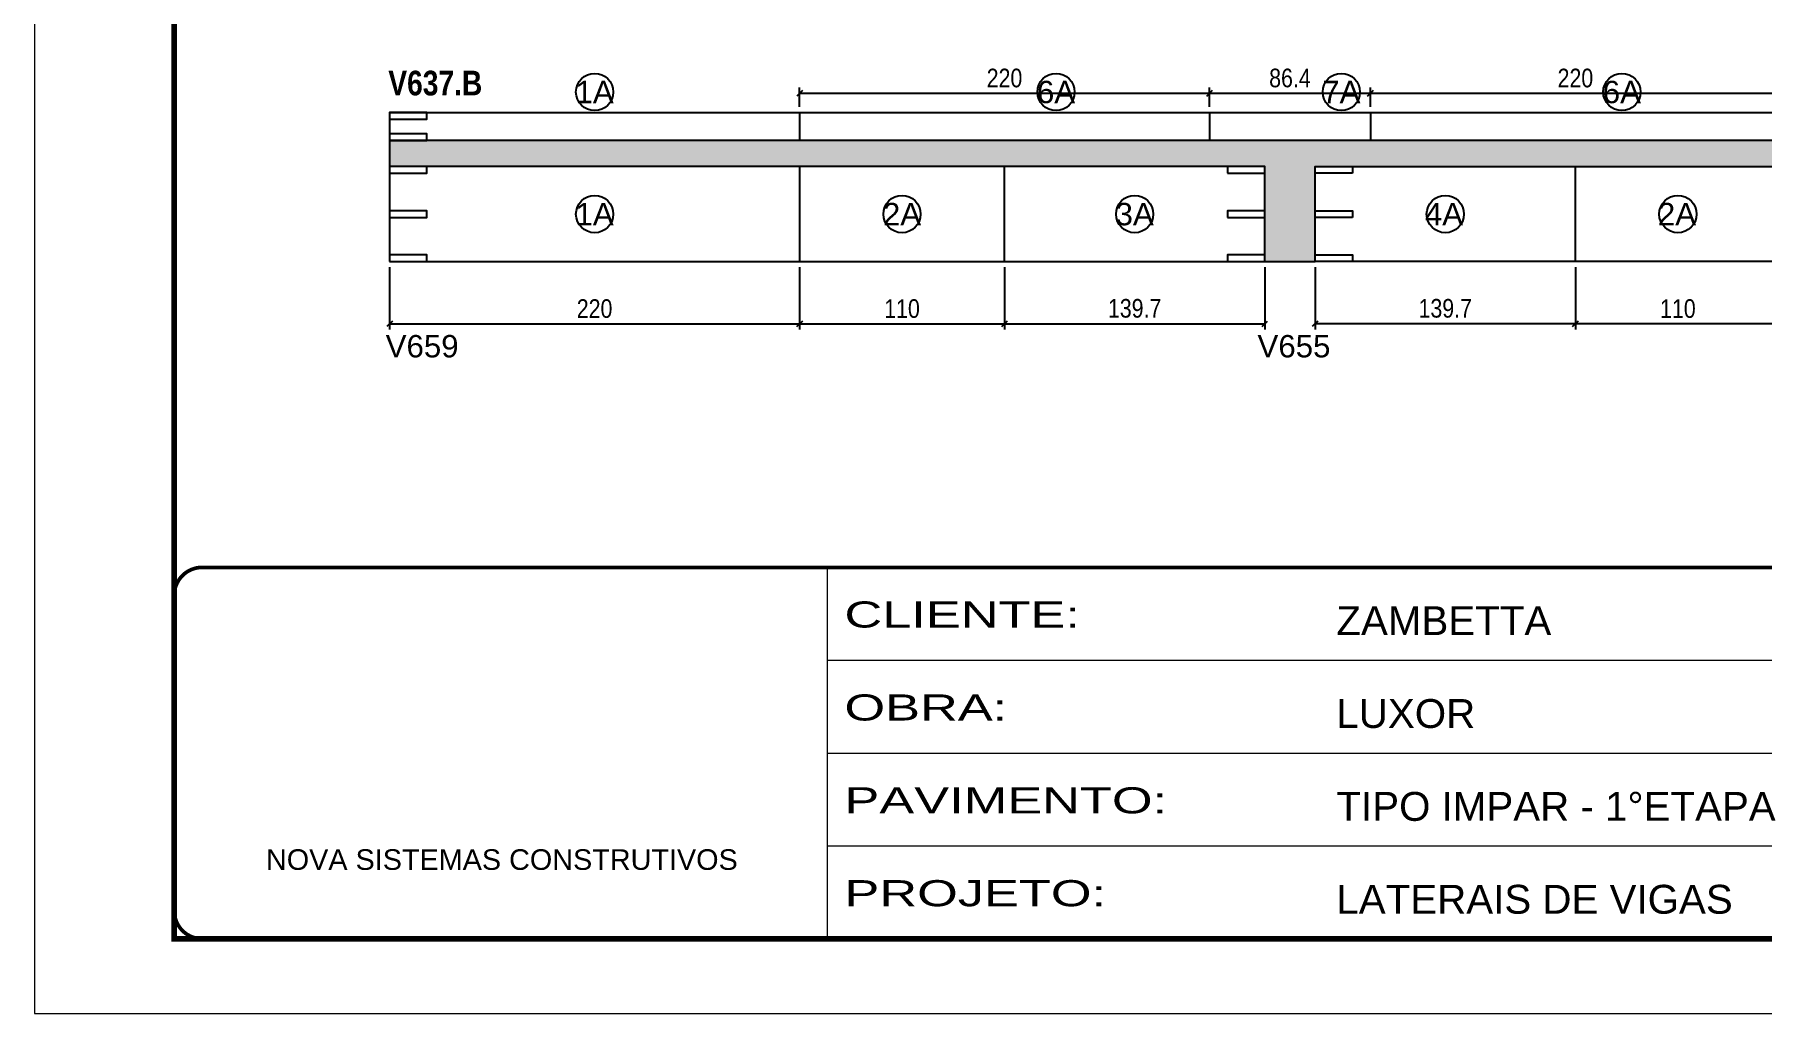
# Model space of a CAD drawing. Extents: x 3309 to 9563, y -2522 to 14608.
# Drawn here: x 6493 to 7420, y 6666 to 7191 of the extents above; entities that cross this region are included whole.
import ezdxf
from ezdxf.enums import TextEntityAlignment as Align

# ---------------------------------------------------------------- set-up
doc = ezdxf.new("R2010")
doc.units = 0
doc.header["$PDMODE"] = 35
doc.header["$PDSIZE"] = -10
doc.linetypes.add('CONTINUO', pattern=[0])
doc.linetypes.add('DASHED', pattern=[0.75, 0.5, -0.25])
for name, color, linetype in [('5', 5, 'Continuous'), ('COTA', 241, 'Continuous'), ('NOMENCLATURA', 7, 'Continuous'), ('Painéis', 200, 'Continuous'), ('Romaneio', 10, 'Continuous')]:
    doc.layers.add(name, color=color, linetype=linetype)
doc.layers.add('Folhas', color=255, linetype='Continuous', lineweight=9)
doc.layers.add('SARRAFO DE PRESSAO', color=251, linetype='DASHED', lineweight=9)
doc.styles.add('ARIAL', font='arial.ttf')
doc.styles.add('COTA TECNICA', font='techl___.ttf', dxfattribs={"height": 10})
doc.styles.get("Standard").update_dxf_attribs({"font": 'arial.ttf'})
doc.styles.add('TECNICA', font='techb___.ttf', dxfattribs={"height": 10})
doc.styles.add('Tecnologia', font='')
doc.styles.get('Tecnologia').set_extended_font_data('Forgotten Futurist')
doc.dimstyles.new('PAINEL', dxfattribs={"dimtxt": 10, "dimasz": 3, "dimexe": 3, "dimexo": 3, "dimgap": 3, "dimtad": 1, "dimdec": 1, "dimzin": 12, "dimdsep": 46, "dimtxsty": 'COTA TECNICA', "dimblk1": 'OBLIQUE', "dimblk2": 'OBLIQUE', "dimsah": 1, "dimcen": 0.9, "dimclrd": 4, "dimclre": 4, "dimclrt": 240, "dimadec": 1, "dimazin": 3, "dimtfac": 1, "dimtdec": 1, "dimtmove": 0, "dimatfit": 3, "dimfxl": 1, "dimtolj": 1, "dimtzin": 12, "dimarcsym": 0})

# ---------------------------------------------------------------- blocks, each defined once
blk = doc.blocks.new('9999999999')
at = {"color": 30, "linetype": 'CONTINUO'}
for p, q in [((98564.56, 34230.21), (98564.56, 34429.45)), ((98564.56, 34379.64), (99583.98, 34379.64)), ((98564.56, 34329.83), (99487.98, 34329.83)), ((98564.56, 34280.02), (99487.98, 34280.02))]:
    blk.add_line(p, q, dxfattribs=at)
at = {"color": 30, "linetype": 'CONTINUO', "const_width": 2}
blk.add_lwpolyline([(99583.98, 34230.21), (99583.98, 34414.45, 0.414214), (99568.98, 34429.45), (98228.98, 34429.45, 0.414214), (98213.98, 34414.45), (98213.98, 34245.21, 0.414214), (98228.98, 34230.21), (99583.98, 34230.21)], format="xyb", dxfattribs=at)
at = {"layer": 'Folhas'}
blk.add_lwpolyline([(98138.98, 34190.21), (99623.98, 34190.21), (99623.98, 35240.21), (98138.98, 35240.21)], close=True, dxfattribs=at)
at = {"layer": 'Folhas', "color": 30, "const_width": 3}
blk.add_lwpolyline([(98213.98, 34230.21), (99583.98, 34230.21), (99583.98, 35200.21), (98213.98, 35200.21)], close=True, dxfattribs=at)
at = {"color": 7, "linetype": 'Continuous', "ltscale": 5, "style": 'ARIAL'}
for s, height, p in [('ZAMBETTA', 15.483, (98837.68, 34393.13)), ('LUXOR', 15.483, (98837.68, 34343.32)), ('TIPO IMPAR - 1°ETAPA', 15.4829, (98837.68, 34293.51)), ('NOVA SISTEMAS CONSTRUTIVOS', 11.0592, (98263.19, 34267.21)), ('LATERAIS DE VIGAS', 15.4829, (98837.68, 34243.7))]:
    blk.add_text(s, height=height, dxfattribs=at).set_placement(p)
at = {"layer": 'Folhas', "color": 7, "style": 'Tecnologia', "width": 1.5}
for s, p in [('CLIENTE:', (98573.65, 34397.17)), ('OBRA:', (98573.65, 34347.31)), ('PAVIMENTO:', (98573.65, 34297.5)), ('PROJETO:', (98573.65, 34247.69))]:
    blk.add_text(s, height=14, dxfattribs=at).set_placement(p)
blk = doc.blocks.new('_Oblique')
at = {"color": 0, "linetype": 'ByBlock', "lineweight": -2}
blk.add_line((-0.5, -0.5), (0.5, 0.5), dxfattribs=at)
blk = doc.blocks.new('*D3112')
at = {"layer": 'COTA', "color": 4, "lineweight": -2, "transparency": 16777216}
for p, q in [((6683.45, 7066.62), (6683.45, 7033.28)), ((6903.45, 7066.62), (6903.45, 7033.28)), ((6683.45, 7036.28), (6903.45, 7036.28))]:
    blk.add_line(p, q, dxfattribs=at)
at = {"layer": 'Defpoints', "color": 0, "transparency": 16777216}
for p in [(6683.45, 7069.62), (6903.45, 7069.62), (6903.45, 7036.28)]:
    blk.add_point(p, dxfattribs=at)
at = {"layer": 'COTA', "color": 4, "lineweight": -2, "transparency": 16777216, "xscale": 3, "yscale": 3, "zscale": 3, "rotation": 180}
blk.add_blockref('_Oblique', (6683.45, 7036.28), dxfattribs=at)
at = {"layer": 'COTA', "color": 4, "lineweight": -2, "transparency": 16777216, "xscale": 3, "yscale": 3, "zscale": 3}
blk.add_blockref('_Oblique', (6903.45, 7036.28), dxfattribs=at)
at = {"layer": 'COTA', "color": 240, "transparency": 16777216, "insert": (6793.45, 7044.38), "char_height": 10, "attachment_point": 5, "style": 'COTA TECNICA'}
blk.add_mtext('\\A1;220', dxfattribs=at)
blk = doc.blocks.new('*D3113')
at = {"layer": 'COTA', "color": 4, "lineweight": -2, "transparency": 16777216}
for p, q in [((7013.45, 7066.62), (7013.45, 7033.28)), ((7153.15, 7066.62), (7153.15, 7033.28)), ((7013.45, 7036.28), (7153.15, 7036.28))]:
    blk.add_line(p, q, dxfattribs=at)
at = {"layer": 'Defpoints', "color": 0, "transparency": 16777216}
for p in [(7013.45, 7069.62), (7153.15, 7069.62), (7153.15, 7036.28)]:
    blk.add_point(p, dxfattribs=at)
at = {"layer": 'COTA', "color": 4, "lineweight": -2, "transparency": 16777216, "xscale": 3, "yscale": 3, "zscale": 3, "rotation": 180}
blk.add_blockref('_Oblique', (7013.45, 7036.28), dxfattribs=at)
at = {"layer": 'COTA', "color": 4, "lineweight": -2, "transparency": 16777216, "xscale": 3, "yscale": 3, "zscale": 3}
blk.add_blockref('_Oblique', (7153.15, 7036.28), dxfattribs=at)
at = {"layer": 'COTA', "color": 240, "transparency": 16777216, "insert": (7083.3, 7044.53), "char_height": 10, "attachment_point": 5, "style": 'COTA TECNICA'}
blk.add_mtext('\\A1;139.7', dxfattribs=at)
blk = doc.blocks.new('*D3114')
at = {"layer": 'COTA', "color": 4, "lineweight": -2, "transparency": 16777216}
for p, q in [((6903.45, 7066.62), (6903.45, 7033.28)), ((7013.45, 7066.62), (7013.45, 7033.28)), ((6903.45, 7036.28), (7013.45, 7036.28))]:
    blk.add_line(p, q, dxfattribs=at)
at = {"layer": 'Defpoints', "color": 0, "transparency": 16777216}
for p in [(6903.45, 7069.62), (7013.45, 7069.62), (7013.45, 7036.28)]:
    blk.add_point(p, dxfattribs=at)
at = {"layer": 'COTA', "color": 4, "lineweight": -2, "transparency": 16777216, "xscale": 3, "yscale": 3, "zscale": 3, "rotation": 180}
blk.add_blockref('_Oblique', (6903.45, 7036.28), dxfattribs=at)
at = {"layer": 'COTA', "color": 4, "lineweight": -2, "transparency": 16777216, "xscale": 3, "yscale": 3, "zscale": 3}
blk.add_blockref('_Oblique', (7013.45, 7036.28), dxfattribs=at)
at = {"layer": 'COTA', "color": 240, "transparency": 16777216, "insert": (6958.45, 7044.38), "char_height": 10, "attachment_point": 5, "style": 'COTA TECNICA'}
blk.add_mtext('\\A1;110', dxfattribs=at)
blk = doc.blocks.new('*D3116')
at = {"layer": 'COTA', "color": 4, "lineweight": -2, "transparency": 16777216}
for p, q in [((7180.15, 7066.62), (7180.15, 7033.28)), ((7319.85, 7066.62), (7319.85, 7033.28)), ((7319.85, 7036.28), (7180.15, 7036.28))]:
    blk.add_line(p, q, dxfattribs=at)
at = {"layer": 'Defpoints', "color": 0, "transparency": 16777216}
for p in [(7180.15, 7069.62), (7319.85, 7069.62), (7180.15, 7036.28)]:
    blk.add_point(p, dxfattribs=at)
at = {"layer": 'COTA', "color": 4, "lineweight": -2, "transparency": 16777216, "xscale": 3, "yscale": 3, "zscale": 3, "rotation": 180}
blk.add_blockref('_Oblique', (7180.15, 7036.28), dxfattribs=at)
at = {"layer": 'COTA', "color": 4, "lineweight": -2, "transparency": 16777216, "xscale": 3, "yscale": 3, "zscale": 3}
blk.add_blockref('_Oblique', (7319.85, 7036.28), dxfattribs=at)
at = {"layer": 'COTA', "color": 240, "transparency": 16777216, "insert": (7250, 7044.53), "char_height": 10, "attachment_point": 5, "style": 'COTA TECNICA'}
blk.add_mtext('\\A1;139.7', dxfattribs=at)
blk = doc.blocks.new('*D3117')
at = {"layer": 'COTA', "color": 4, "lineweight": -2, "transparency": 16777216}
for p, q in [((7319.85, 7066.62), (7319.85, 7033.28)), ((7429.85, 7066.62), (7429.85, 7033.28)), ((7429.85, 7036.28), (7319.85, 7036.28))]:
    blk.add_line(p, q, dxfattribs=at)
at = {"layer": 'Defpoints', "color": 0, "transparency": 16777216}
for p in [(7319.85, 7069.62), (7429.85, 7069.62), (7319.85, 7036.28)]:
    blk.add_point(p, dxfattribs=at)
at = {"layer": 'COTA', "color": 4, "lineweight": -2, "transparency": 16777216, "xscale": 3, "yscale": 3, "zscale": 3, "rotation": 180}
blk.add_blockref('_Oblique', (7319.85, 7036.28), dxfattribs=at)
at = {"layer": 'COTA', "color": 4, "lineweight": -2, "transparency": 16777216, "xscale": 3, "yscale": 3, "zscale": 3}
blk.add_blockref('_Oblique', (7429.85, 7036.28), dxfattribs=at)
at = {"layer": 'COTA', "color": 240, "transparency": 16777216, "insert": (7374.85, 7044.38), "char_height": 10, "attachment_point": 5, "style": 'COTA TECNICA'}
blk.add_mtext('\\A1;110', dxfattribs=at)
blk = doc.blocks.new('*D3122')
at = {"layer": 'COTA', "color": 4, "lineweight": -2, "transparency": 16777216}
for p, q in [((6903.45, 7152.62), (6903.45, 7162.94)), ((6903.45, 7159.94), (7123.45, 7159.94)), ((7123.45, 7152.62), (7123.45, 7162.94))]:
    blk.add_line(p, q, dxfattribs=at)
at = {"layer": 'Defpoints', "color": 0, "transparency": 16777216}
for p in [(7123.45, 7159.94), (6903.45, 7149.62), (7123.45, 7149.62)]:
    blk.add_point(p, dxfattribs=at)
at = {"layer": 'COTA', "color": 4, "lineweight": -2, "transparency": 16777216, "xscale": 3, "yscale": 3, "zscale": 3, "rotation": 180}
blk.add_blockref('_Oblique', (6903.45, 7159.94), dxfattribs=at)
at = {"layer": 'COTA', "color": 4, "lineweight": -2, "transparency": 16777216, "xscale": 3, "yscale": 3, "zscale": 3}
blk.add_blockref('_Oblique', (7123.45, 7159.94), dxfattribs=at)
at = {"layer": 'COTA', "color": 240, "transparency": 16777216, "insert": (7013.45, 7168.04), "char_height": 10, "attachment_point": 5, "style": 'COTA TECNICA'}
blk.add_mtext('\\A1;220', dxfattribs=at)
blk = doc.blocks.new('*D3123')
at = {"layer": 'COTA', "color": 4, "lineweight": -2, "transparency": 16777216}
for p, q in [((7123.45, 7152.62), (7123.45, 7162.94)), ((7123.45, 7159.94), (7209.85, 7159.94)), ((7209.85, 7152.62), (7209.85, 7162.94))]:
    blk.add_line(p, q, dxfattribs=at)
at = {"layer": 'Defpoints', "color": 0, "transparency": 16777216}
for p in [(7209.85, 7159.94), (7123.45, 7149.62), (7209.85, 7149.62)]:
    blk.add_point(p, dxfattribs=at)
at = {"layer": 'COTA', "color": 4, "lineweight": -2, "transparency": 16777216, "xscale": 3, "yscale": 3, "zscale": 3, "rotation": 180}
blk.add_blockref('_Oblique', (7123.45, 7159.94), dxfattribs=at)
at = {"layer": 'COTA', "color": 4, "lineweight": -2, "transparency": 16777216, "xscale": 3, "yscale": 3, "zscale": 3}
blk.add_blockref('_Oblique', (7209.85, 7159.94), dxfattribs=at)
at = {"layer": 'COTA', "color": 240, "transparency": 16777216, "insert": (7166.65, 7168.06), "char_height": 10, "attachment_point": 5, "style": 'COTA TECNICA'}
blk.add_mtext('\\A1;86.4', dxfattribs=at)
blk = doc.blocks.new('*D3124')
at = {"layer": 'COTA', "color": 4, "lineweight": -2, "transparency": 16777216}
for p, q in [((7209.85, 7152.62), (7209.85, 7162.94)), ((7209.85, 7159.94), (7429.85, 7159.94)), ((7429.85, 7152.62), (7429.85, 7162.94))]:
    blk.add_line(p, q, dxfattribs=at)
at = {"layer": 'Defpoints', "color": 0, "transparency": 16777216}
for p in [(7429.85, 7159.94), (7209.85, 7149.62), (7429.85, 7149.62)]:
    blk.add_point(p, dxfattribs=at)
at = {"layer": 'COTA', "color": 4, "lineweight": -2, "transparency": 16777216, "xscale": 3, "yscale": 3, "zscale": 3, "rotation": 180}
blk.add_blockref('_Oblique', (7209.85, 7159.94), dxfattribs=at)
at = {"layer": 'COTA', "color": 4, "lineweight": -2, "transparency": 16777216, "xscale": 3, "yscale": 3, "zscale": 3}
blk.add_blockref('_Oblique', (7429.85, 7159.94), dxfattribs=at)
at = {"layer": 'COTA', "color": 240, "transparency": 16777216, "insert": (7319.85, 7168.04), "char_height": 10, "attachment_point": 5, "style": 'COTA TECNICA'}
blk.add_mtext('\\A1;220', dxfattribs=at)

msp = doc.modelspace()

# ---------------------------------------------------------------- hatches: boundary and pattern name
at = {"layer": 'COTA'}
h = msp.add_hatch(dxfattribs=at)
h.set_pattern_fill('AR-CONC', color=256, scale=0.03)
h.paths.add_polyline_path([(7180.15, 7120.62), (7200.15, 7120.62), (7649.85, 7120.62), (7649.85, 7134.62), (7629.85, 7134.62), (6683.45, 7134.62), (6683.45, 7120.62), (6703.45, 7120.62), (7153.15, 7120.62), (7153.15, 7117.02), (7153.15, 7069.62), (7180.15, 7069.62), (7180.15, 7073.22)])

# ---------------------------------------------------------------- linework, layer by layer
for p, q in [((6683.45, 7134.62), (6683.45, 7120.62)), ((7153.15, 7069.62), (7180.15, 7069.62))]:
    msp.add_line(p, q, dxfattribs=at)
at = {"layer": 'Painéis', "linetype": 'ByBlock'}
for p, q in [((6683.45, 7149.62), (6683.45, 7134.62)), ((6683.45, 7149.62), (7649.85, 7149.62)), ((6903.45, 7149.62), (6903.45, 7134.62)), ((7123.45, 7149.62), (7123.45, 7134.62)), ((7209.85, 7149.62), (7209.85, 7134.62)), ((7649.85, 7134.62), (6683.45, 7134.62)), ((7153.15, 7120.62), (6683.45, 7120.62)), ((6683.45, 7120.62), (6683.45, 7069.62)), ((6903.45, 7120.62), (6903.45, 7069.62)), ((7013.45, 7069.62), (7013.45, 7120.62)), ((7153.15, 7069.62), (7153.15, 7120.62)), ((7180.15, 7069.62), (7180.15, 7120.62)), ((7180.15, 7120.62), (7649.85, 7120.62)), ((7319.85, 7069.62), (7319.85, 7120.62)), ((6683.45, 7069.62), (7153.15, 7069.62)), ((7649.85, 7069.62), (7180.15, 7069.62))]:
    msp.add_line(p, q, dxfattribs=at)
for points in [[(6683.45, 7146.02), (6703.45, 7146.02), (6703.45, 7149.62), (6683.45, 7149.62)], [(6683.45, 7134.62), (6703.45, 7134.62), (6703.45, 7138.22), (6683.45, 7138.22)], [(6683.45, 7117.02), (6703.45, 7117.02), (6703.45, 7120.62), (6683.45, 7120.62)], [(7133.15, 7117.02), (7153.15, 7117.02), (7153.15, 7120.62), (7133.15, 7120.62)], [(7200.15, 7117.02), (7180.15, 7117.02), (7180.15, 7120.62), (7200.15, 7120.62)], [(6683.45, 7093.32), (6703.45, 7093.32), (6703.45, 7096.92), (6683.45, 7096.92)], [(7133.15, 7093.32), (7153.15, 7093.32), (7153.15, 7096.92), (7133.15, 7096.92)], [(7200.15, 7093.32), (7180.15, 7093.32), (7180.15, 7096.92), (7200.15, 7096.92)], [(6683.45, 7069.62), (6703.45, 7069.62), (6703.45, 7073.22), (6683.45, 7073.22)], [(7133.15, 7069.62), (7153.15, 7069.62), (7153.15, 7073.22), (7133.15, 7073.22)], [(7200.15, 7069.62), (7180.15, 7069.62), (7180.15, 7073.22), (7200.15, 7073.22)]]:
    msp.add_lwpolyline(points, close=True, dxfattribs=at)
at = {"layer": 'Romaneio', "color": 1, "linetype": 'ByBlock'}
for centre in [(6793.45, 7160.6), (7041.1, 7160.6), (7194.23, 7160.6), (7344.78, 7160.6), (6793.45, 7095.12), (6958.45, 7095.12), (7083.3, 7095.12), (7250, 7095.12), (7374.85, 7095.12)]:
    msp.add_circle(centre, 10, dxfattribs=at)

# ---------------------------------------------------------------- block references
at = {"layer": 'SARRAFO DE PRESSAO', "color": 6, "linetype": 'ByBlock'}
msp.add_blockref('9999999999', (-91646.11, -27523.8), dxfattribs=at)

# ---------------------------------------------------------------- texts
at = {"layer": '5', "linetype": 'Continuous'}
for s, p in [('V659', (6681.32, 7018.27)), ('V655', (7149.23, 7018.27))]:
    msp.add_text(s, height=12, rotation=0.00004, dxfattribs=at).set_placement(p)
at = {"layer": 'NOMENCLATURA', "style": 'TECNICA'}
msp.add_text('V637.B', height=13.2, dxfattribs=at).set_placement((6682.73, 7158.81))
at = {"layer": 'Romaneio', "color": 255, "linetype": 'ByBlock', "style": 'ARIAL'}
for s, p in [('1A', (6793.45, 7160.6)), ('6A', (7041.1, 7160.6)), ('7A', (7194.23, 7160.6)), ('6A', (7344.78, 7160.6)), ('1A', (6793.45, 7095.12)), ('2A', (6958.45, 7095.12)), ('3A', (7083.3, 7095.12)), ('4A', (7249.29, 7095.12)), ('2A', (7374.36, 7095.12))]:
    msp.add_text(s, height=12, dxfattribs=at).set_placement(p, align=Align.MIDDLE_CENTER)

# ---------------------------------------------------------------- dimensions: what is measured, and where the dimension line sits
at = {"layer": 'COTA'}
for base, p1, p2, picture, middle in [((7123.45, 7159.94), (6903.45, 7149.62), (7123.45, 7149.62), '*D3122', (7013.45, 7168.04)), ((7209.85, 7159.94), (7123.45, 7149.62), (7209.85, 7149.62), '*D3123', (7166.65, 7168.06)), ((7429.85, 7159.94), (7209.85, 7149.62), (7429.85, 7149.62), '*D3124', (7319.85, 7168.04)), ((6903.45, 7036.28), (6683.45, 7069.62), (6903.45, 7069.62), '*D3112', (6793.45, 7044.38)), ((7013.45, 7036.28), (6903.45, 7069.62), (7013.45, 7069.62), '*D3114', (6958.45, 7044.38))]:
    dim = msp.add_linear_dim(base=base, p1=p1, p2=p2, dimstyle='PAINEL', dxfattribs=at)
    dim.commit()
    dim.dimension.update_dxf_attribs({"geometry": picture, "text_midpoint": middle})
dim = msp.add_linear_dim(base=(7153.15, 7036.28), p1=(7013.45, 7069.62), p2=(7153.15, 7069.62), dimstyle='PAINEL', override={"dimtmove": 1}, dxfattribs=at)
dim.commit()
dim.dimension.update_dxf_attribs({"geometry": '*D3113', "text_midpoint": (7083.3, 7044.53)})
dim = msp.add_linear_dim(base=(7180.15, 7036.28), p1=(7319.85, 7069.62), p2=(7180.15, 7069.62), angle=180, dimstyle='PAINEL', override={"dimtmove": 1}, dxfattribs=at)
dim.commit()
dim.dimension.update_dxf_attribs({"geometry": '*D3116', "text_midpoint": (7250, 7044.53)})
dim = msp.add_linear_dim(base=(7319.85, 7036.28), p1=(7429.85, 7069.62), p2=(7319.85, 7069.62), angle=180, dimstyle='PAINEL', dxfattribs=at)
dim.commit()
dim.dimension.update_dxf_attribs({"geometry": '*D3117', "text_midpoint": (7374.85, 7044.38)})

doc.saveas('drawing.dxf')
